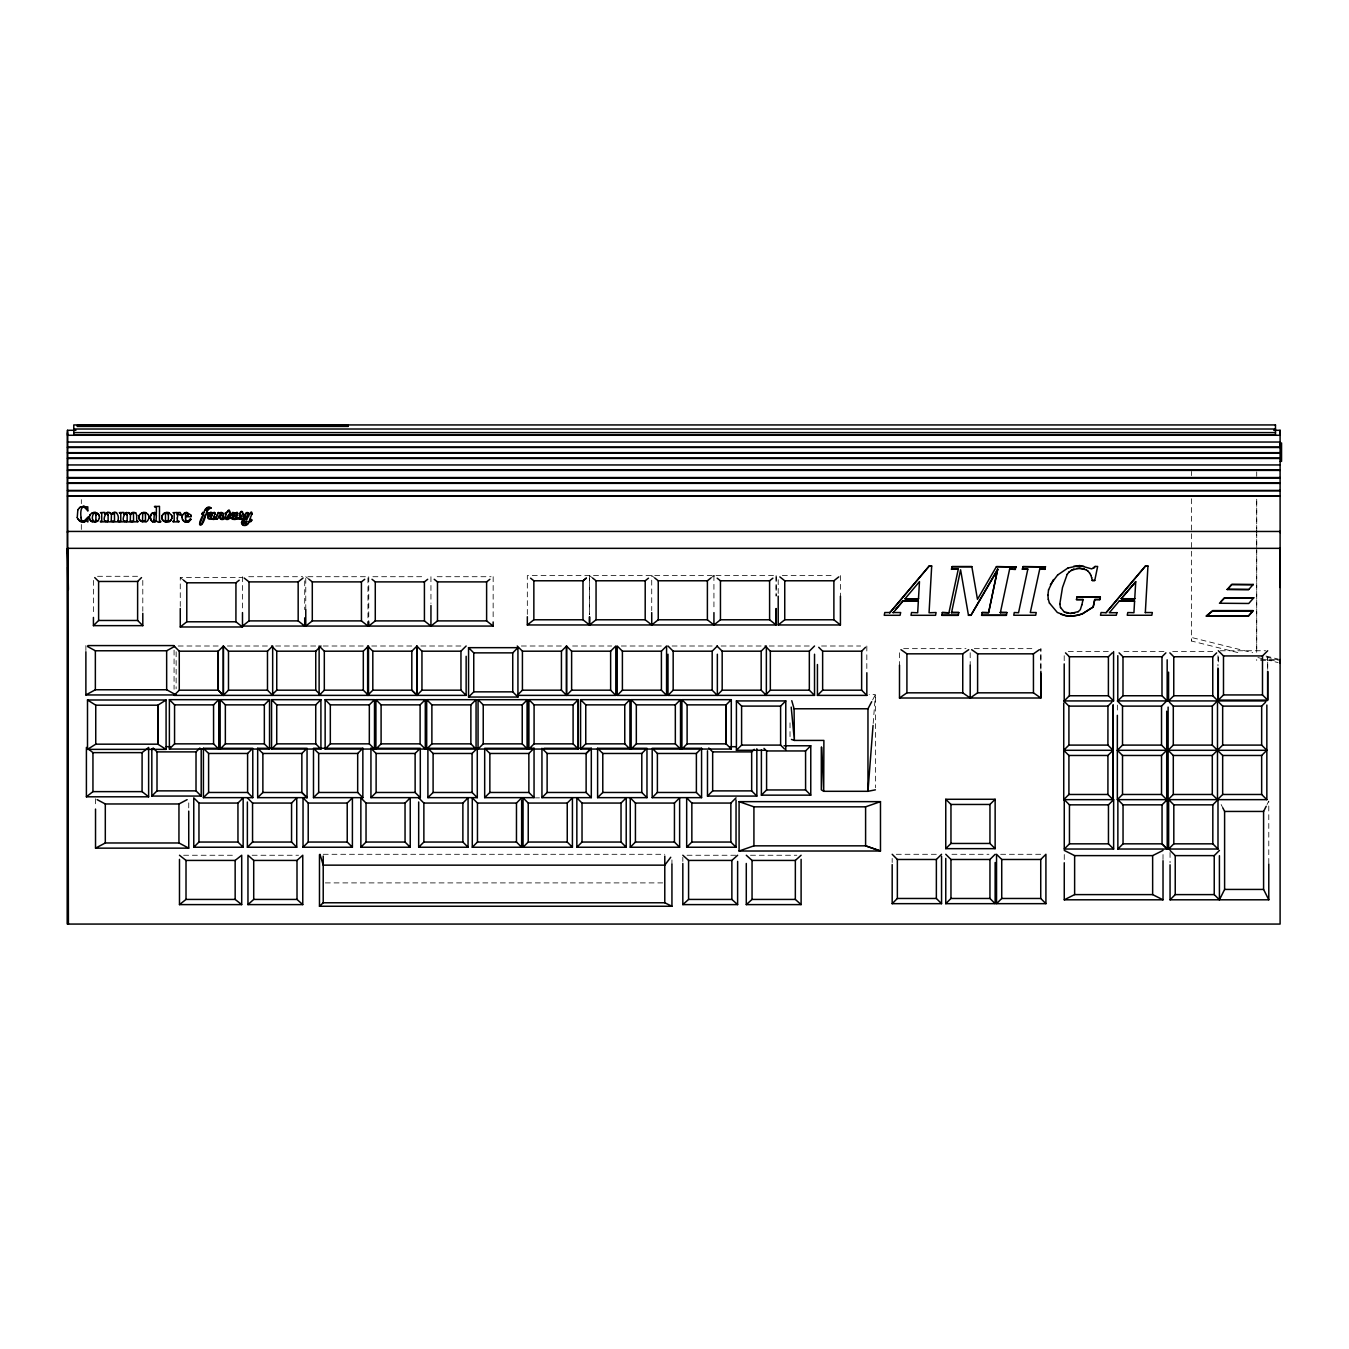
<?xml version="1.0" encoding="UTF-8"?>
<svg xmlns="http://www.w3.org/2000/svg" width="1349" height="1349" viewBox="0 0 1349 1349"><rect width="100%" height="100%" fill="white"/><g stroke="black" fill="none" stroke-linecap="round" stroke-linejoin="round"><path stroke-width="0.75" stroke-dasharray="5 3.75" d="M81.311 529.466L81.311 523.496M81.328 503.615L81.328 499.636M1237.792 652.545L1191.454 641.011L1191.454 637.47L1252.631 652.714M1256.712 660.47L1256.712 659.56M1256.712 651.634L1256.712 534.76M1256.712 532.67L1256.712 499.265M873.191 723.418L875.4 694.617L869.161 694.617M1267.048 804.527L1268.785 801.07L1268.785 864.085M872.618 699.929L875.4 694.617L875.4 787.765M710.653 578.181L713.925 575.585L717.179 578.181M776.113 575.585L776.113 596.157L776.13 575.585L527.324 575.585L527.324 614.672M782.353 575.585L834.188 575.585M97.55 576.293L138.677 576.293M248.722 576.714L302.631 576.714M305.768 609.613L305.768 576.714L367.957 576.714L367.973 621.956M372.897 576.714L424.716 576.714M437.16 576.714L491.07 576.714M180.26 606.409L180.26 577.608L242.466 577.608M178.186 646.002L219.331 646.002M227.408 646.002L268.552 646.002M275.668 646.002L316.813 646.002M323.237 646.002L364.382 646.002M371.751 646.002L412.895 646.002M420.888 646.002L462.016 646.002M521.355 646.002L562.499 646.002M572.617 646.002L611.687 646.002M621.333 646.002L662.46 646.002M672.106 646.002L713.25 646.002M721.108 646.002L762.236 646.002M769.25 646.002L810.395 646.002M821.558 646.002L860.645 646.002M903.645 648.65L966.019 648.65M974.332 648.65L1034.632 648.65M1220.373 650.758L1265.615 650.758M1068.324 651.567L1109.451 651.567M1123.97 651.567L1167.172 651.567M1172.686 651.567L1213.83 651.567M1260.624 659.56L1278.161 659.56M1260.624 660.47L1278.161 660.47M535.401 797.866L539.516 797.866M323.22 854.288L664.787 854.288M896.292 854.288L937.42 854.288M951.939 854.288L988.969 854.288M1000.654 854.288L1041.799 854.288M183.633 855.249L235.468 855.249M252.179 855.249L298.551 855.249M687.046 855.249L737.616 855.249M750.499 855.249L796.871 855.249M325.311 882.904L662.696 882.904M1266.003 656.036L1278.161 659.071M1266.458 657.064L1278.161 659.981M1257.943 657.57L1278.093 662.578M654.99 578.181L651.719 575.585L651.736 610.557M589.53 575.585L589.53 614.672L589.513 575.585L592.784 578.181M305.768 576.714L309.039 579.294M180.26 577.608L183.531 580.205M1221.149 804.527L1222.869 807.984M1256.712 471.863L1256.712 476.315M1256.712 499.181L1256.712 528.589M1256.712 530.697L1256.712 545.401M1256.712 547.492L1256.712 652.545M1218.316 656.912L1218.316 665.141M1217.945 655.681L1217.962 665.968M1191.454 471.425L1191.454 475.624M1191.454 498.742L1191.454 641.011M1170.055 852.484L1170.055 862.77M1163.023 854.541L1162.99 860.713M1117.343 705.038L1117.343 713.267M1064.209 655.681L1064.209 661.853M1064.26 854.541L1064.26 860.713M970.184 652.764L970.201 665.091M899.496 652.764L899.496 665.091M892.178 858.402L892.178 862.517M866.834 646.002L866.817 670.689M840.427 575.585L840.41 596.157M790.025 722.828L790.025 738.948M778.204 579.699L778.204 596.157M713.925 575.585L713.941 610.557M682.83 857.306L682.83 861.421M671.937 859.886L671.937 864.102M493.161 576.714L493.144 619.899M430.938 576.714L430.955 603.441M368.749 576.714L368.749 621.956M304.722 580.829L304.705 609.613M242.5 576.714L242.483 610.524M188.759 802.891L188.725 809.063M176.146 651.752L176.129 688.783M174.072 650.117L174.072 689.204M142.792 580.407L142.809 611.266M95.526 798.777L95.526 807.006M93.435 580.407L93.435 615.38M85.881 645.581L85.881 651.752M1267.689 669.256L1267.689 656.912L1267.672 669.256M1040.872 669.205L1040.872 648.65L1040.855 669.205"/><path stroke-width="1.5" d="M67.501 432.793L67.501 553.039M1280.1 663.084L1280.1 659.56M1280.1 587.439L1280.1 548.352L67.467 548.335L67.467 924.065L1280.1 924.065L1280.1 430.297L1273.793 430.297M1280.1 446.654L1280.1 443.13L1281.55 442.961L1281.55 461.341L1280.1 461.341M1280.1 430.297L1280.1 435.272L67.501 435.272L67.501 430.297L75.915 430.297M165.489 514.104L165.489 520.326M95.88 520.174L95.914 514.998M145.439 520.191L145.456 514.998M168.389 520.191L168.406 514.998M153.887 514.34L154.359 513.126L153.887 520.208M83.891 521.237L88.107 517.156L87.87 521.979L86.285 520.832L84.7 521.81M929.208 566.024L889.8 612.766L929.208 566.024L931.687 566.024L929.056 612.766L936.088 612.53L935.565 615.296L910.98 615.296L911.536 612.53L917.674 612.766L918.349 601.081L902.903 601.081L895.551 609.664M1145.318 612.53L1152.333 612.53L1151.827 615.245L1127.241 615.245L1127.798 612.53L1133.936 612.716L1134.593 601.081L1119.164 601.081L1109.35 612.716L1116.921 612.716M1145.318 612.716L1147.948 566.024L1145.47 566.024L1106.062 612.716L1101.054 612.53L1100.497 615.245L1116.298 615.245L1116.921 612.53M918.484 598.787L919.478 581.621L905.027 598.787L918.484 598.787L905.027 598.787M1134.745 598.737L1135.723 581.621L1121.272 598.737L1134.745 598.737L1121.272 598.737M177.309 518.033C178.456 510.799 177.866 515.031 180.8 515.251M150.295 517.19L151.442 513.699M185.521 515.082L186.229 513.075M873.039 725.475L867.963 791.307L823.699 791.307L821.322 789.839L821.322 747.093M111.427 515.234L111.242 521.203L112.591 521.203M130.465 515.234L130.28 521.203L131.629 521.203M230.241 516.869L230.308 515.622M99.404 518.269L99.404 516.262M148.963 518.286L148.963 516.262M171.913 518.286L171.913 516.262M89.456 516.279L89.456 518.252M138.998 516.279L138.998 518.269M161.964 516.279L161.964 518.269M1059.808 604.116L1062.472 587.591L1067.228 574.236M1047.92 595.381L1048.544 589.749M241.555 522.822L242.618 520.124L246.058 519.23M244.557 516.616L244.607 518.32C250.965 520.697 243.242 518.083 241.673 521.996M1081.915 604.622L1080.313 609.664L1078.104 611.805M232.281 516.6L233.495 514.525L234.777 515.402M242.027 516.127C237.694 516.971 237.761 520.529 243.309 518.151M210.899 507.831L207.628 510.124M201.827 513.851C204.374 508.961 202.687 516.869 201.895 513.733M244.118 516.33L243.309 518.606C231.539 519.652 243.899 518.269 241.42 515.065C237.188 519.888 240.695 507.899 242.55 512.283M243.916 517.78L243.933 515.335M958.802 612.53L951.517 612.53L958.802 612.53L958.296 615.313L941.787 615.313L942.31 612.53L948.92 612.783L942.31 612.53M1006.91 612.53L1000.334 612.53L1006.91 612.53L1006.405 615.313L981.6 615.313L982.106 612.53L988.615 612.53L997.687 569.126L970.943 615.313L968.464 615.313L960.589 569.801L951.517 612.783M1039.725 569.126L1044.851 569.295L1039.725 569.126L1030.299 612.53L1036.217 612.53L1035.712 615.245L1013.757 615.245L1014.263 612.53L1018.546 612.716L1027.837 569.126L1022.424 569.126L1027.837 569.126M1076.468 599.597L1083.045 599.597L1076.468 599.597L1076.974 596.933L1100.346 596.933L1099.84 599.597L1094.747 599.597L1093.179 607.084L1082.522 613.795A33.067 32.646 0 0 1 1065.423 615.65L1057.312 612.446L1049.455 603.054M1099.84 599.597L1100.346 596.933M208.724 513.143C203.935 510.141 212.687 514.964 205.722 514.593C203.008 529.095 194.914 528.454 203.53 514.154M229.397 517.763C229.701 520.107 224.642 520.107 224.946 517.763M251.808 520.006L250.341 521.119M238.2 517.763C237.34 520.292 229.988 520.276 230.241 516.431M224.558 517.763C224.845 520.124 219.718 520.174 220.022 517.763M1091.645 577.541L1092.201 580.492L1094.747 580.492L1097.648 566.445L1095.118 566.445L1091.763 568.907L1079.605 565.518L1068.172 567.963M1093.179 607.084L1094.747 599.462L1099.84 599.462M982.106 612.53L988.615 612.783L997.687 569.126M1000.334 612.783L1009.625 569.126L1015.359 569.379L1009.625 569.126M948.92 612.783L958.296 569.126L951.517 569.126L958.296 569.126M893.089 612.53L900.677 612.53L900.053 615.296L884.236 615.296L884.792 612.53L889.8 612.53M223.546 513.8L222.416 517.443L224.49 517.881M1081.915 604.774L1083.045 599.462M224.946 518.201L225.266 516.667M951.517 569.379L952.074 566.631L971.836 566.631L977.469 599.344L996.422 566.631L1015.915 566.884L996.422 566.631M1015.359 569.379L1015.915 566.631M1022.424 569.295L1022.98 566.631L1045.441 566.816L1022.98 566.631M244.152 521.439L243.714 523.21M1044.851 569.295L1045.441 566.631M95.88 520.09L94.986 521.49L93.452 521.136M145.439 520.09L144.528 521.507L142.994 521.136M165.944 521.136L167.478 521.405L168.389 520.09M215.081 513.109L214.845 514.357M215.941 518.1C217.088 523.378 222.349 507.629 220.275 517.325M237.643 513.109L236.159 517.443L238.132 517.864M212.215 515.402C209.196 508.792 209.567 524.761 212.113 514.07M234.777 514.964C231.573 511.237 232.753 522.704 234.895 514.475M229.549 512.03L229.229 510.445L227.526 511.575M221.034 515.436L221.169 514.509M220.275 516.869L220.393 518.556M248.064 513.126C244.253 528.184 252.196 504.88 251.858 514.374M247.828 514.374C248.772 510.074 244.051 513.8 244.827 516.262M207.763 516.06L210.056 512.924L215.031 513.227M230.308 516.06L232.618 512.468L237.576 513.227M165.489 514.205L166.365 513.008L168.237 513.784M99.404 518.185L98.106 520.731M148.963 518.185L147.648 520.748M171.913 518.185L170.615 520.748M89.456 516.363L89.725 515.385M138.998 516.38L139.267 515.385M161.964 516.38L162.217 515.385M190.9 519.517L190.462 518.623L188.253 521.169L186.044 520.866M246.901 517.409L246.985 515.993M244.557 517.055L245.771 513.48M1048.544 589.901L1053.468 579.53M156.029 520.394L156.366 515.807M249.818 513.935L250.796 512.772L252.094 513.564M127.16 515.082C125.794 509.753 121.545 519.23 123.889 521.203L125.238 521.203M212.063 518.303C212.923 521.641 218.285 516.937 213.597 517.443L214.946 513.682M222.416 517.443C227.155 511.372 215.621 511.794 223.411 513.581M226.295 514.154L225.283 513.362L227.054 512.266L225.283 512.924L226.295 514.154L225.098 517.493M227.054 512.704C229.853 504.981 231.59 516.701 227.323 517.443L229.33 517.881M236.159 517.443L237.508 513.682M204.289 512.704C203.463 509.517 209.415 504.492 210.899 508.286M199.804 523.732L203.53 514.593M208.404 513.851L205.722 514.154L201.557 524.255L199.568 524.103M216.042 517.409L218.251 512.468L219.904 512.856M216.042 517.864L218.251 512.924L219.904 513.294M227.323 517.443C226.733 515.605 232.652 511.979 229.229 512.704M251.74 520.124L249.7 519.685L251.959 513.699M206.498 512.266L207.308 510.276M206.498 512.704L208.016 509.281M77.837 509.72L77.247 517.594M150.582 515.318L152.673 512.687M248.941 521.119C249.396 525.891 241.37 527.526 241.555 522.367M190.9 519.432L188.978 521.675L185.808 521.996A4.232 4.216 0 0 1 183.346 520.596L182.773 519.82M239.515 514.711L241.134 511.743L242.483 511.996M208.336 514.138L208.269 518.657L212.063 518.758M230.527 515.301L232.618 512.924L235.603 513.362M1170.055 864.827L1170.055 899.8L1175.232 894.606L1214.235 894.606L1219.429 899.8L1224.605 889.429L1224.605 811.44L1222.869 807.984M1170.055 899.8L1268.785 899.8L1263.591 889.429L1263.591 811.44L1266.205 806.247M219.094 515.807L221.169 514.964M875.4 789.839L867.963 791.307L867.963 708.781L871.69 701.699M89.725 515.47L90.147 514.576M139.267 515.487L139.706 514.576M162.217 515.487L164.882 512.704M205.385 510.006L207.628 507.662L210.832 507.949M246.867 521.119L245.248 523.665L243.646 522.367M245.872 513.682L247.997 513.227M970.943 615.313L997.838 569.514M209.888 515.824L210.933 514.525L212.349 514.913M1050.399 584.657L1057.785 574.775M248.031 523.092L244.692 525.267M248.654 516.313L246.766 516.65M77.837 509.821L79.642 507.561L83.284 506.313A4.452 4.452 0 0 1 85.594 506.937L87.786 506.802L87.87 511.069L86.505 509.264M104.851 514.306L107.296 512.468L109.539 512.569M124.563 513.547L123.939 514.407L126.317 512.468M85.661 520.191L88.107 517.257M111.9 513.514L111.225 514.509L110.382 512.873M131.73 512.873L130.263 514.509L130.937 513.514M670.74 857.256L664.787 865.147L323.22 865.147L320.017 854.322M246.294 522.181L243.916 523.075M124.327 514.576L126.25 513.429M90.147 514.66L92.373 512.704M139.706 514.66L141.915 512.704M162.656 514.66L164.022 513.261M1067.228 574.37L1069.167 571.807M171.222 519.905L168.996 521.827M209.736 516.144L211.608 516.465M232.466 517.257L234.17 516.465M238.115 518.235L234.996 519.18M1093.702 568.334L1095.118 566.445M1121.272 598.551L1135.723 581.807M1106.062 612.716L1145.47 566.024M893.089 612.766L902.903 601.081M130.769 514.627L132.691 513.311L133.5 514.121L133.551 521.203L132.236 521.203M1227.253 589.53L1231.789 584.353L1253.288 584.606L1231.789 584.606L1227.253 589.53L1248.752 589.53L1253.288 584.353M1220.727 601.873L1224.504 597.776L1253.794 597.776L1224.504 598.012L1219.462 603.239L1248.752 603.475L1253.794 597.776M1248.263 616.24L1253.17 610.912L1212.734 610.912L1206.31 616.24L1248.263 616.24L1251.956 611.923M93.435 617.42L93.435 625.649L98.612 620.473L98.612 581.47L94.734 577.591M98.612 581.47L137.615 581.47L141.51 577.591M174.072 646.002L179.265 651.196L179.265 690.182L174.072 695.376L466.13 695.376L466.147 656.288M218.251 651.196L223.445 646.002L223.445 695.376L218.251 690.182L218.251 651.196L179.265 651.196M169.384 749.049L174.561 743.855L174.561 704.869L169.384 699.676L218.757 699.676L218.757 749.049L169.384 749.049L169.384 699.676M174.561 704.869L213.564 704.869L218.757 699.676M228.487 690.182L223.293 695.376L223.293 646.002L228.487 651.196L267.473 651.196L272.667 646.002L272.667 695.376L267.473 690.182L228.487 690.182L228.487 651.196M151.83 748.746L151.83 796.062L157.007 790.868L157.007 751.882L153.128 747.987M157.007 751.882L196.01 751.882L199.905 747.987M271.554 695.376L276.747 690.182L276.747 651.196L271.554 646.002M276.747 651.196L315.75 651.196L320.944 646.002M220.157 749.049L225.35 743.855L225.35 704.869L220.157 699.676L269.53 699.676L269.53 749.049L220.157 749.049L220.157 699.676M225.35 704.869L264.337 704.869L269.53 699.676M252.786 750.348L252.803 797.647L203.412 797.647L208.606 792.47L208.606 753.467L203.412 748.29L252.786 748.29L247.592 753.467L208.606 753.467M324.316 690.182L319.123 695.376L319.123 646.002L324.316 651.196L324.316 690.182L363.303 690.182L368.496 695.376L368.496 646.002L363.303 651.196L324.316 651.196M320.91 749.049L271.554 749.049L276.73 743.855L276.73 704.869L271.554 699.676L320.91 699.676L320.927 749.049L315.733 743.855L276.73 743.855M276.73 704.869L315.733 704.869L320.927 699.676M193.767 847.239L198.961 842.046L198.961 803.06L193.767 797.866L193.767 847.239L243.14 847.239L243.157 797.866L237.947 803.06L198.961 803.06M307.049 750.348L307.049 797.647L257.676 797.647L262.87 792.47L262.87 753.467L257.676 748.29L307.049 748.29L301.856 753.467L262.87 753.467M372.813 690.182L367.636 695.376L367.636 646.002L372.813 651.196L372.813 690.182L411.816 690.182L417.01 695.376L417.01 646.002L411.816 651.196L372.813 651.196M325.143 749.049L330.32 743.855L330.32 704.869L325.143 699.676L374.499 699.676L374.499 749.049L325.143 749.049L325.143 699.676M330.32 704.869L369.322 704.869L374.516 699.676M247.373 801.981L247.373 847.239L252.55 842.046L252.55 803.06L247.373 797.866M252.55 803.06L291.553 803.06L296.746 797.866L296.729 847.239L247.373 847.239M313.491 750.348L313.491 797.647L318.668 792.47L318.668 753.467L313.491 748.29L362.847 748.29M318.668 753.467L357.67 753.467L362.864 748.29L362.847 797.647L313.491 797.647M421.95 690.182L416.774 695.376L416.774 646.002L421.95 651.196L421.95 690.182L460.953 690.182L466.147 695.376M421.95 651.196L460.953 651.196L466.147 646.002M375.916 749.049L381.093 743.855L381.093 704.869L375.916 699.676L425.289 699.676L425.289 749.049L375.916 749.049L375.916 699.676M381.093 704.869L420.095 704.869L425.289 699.676M303.036 847.239L308.213 842.046L308.213 803.06L303.036 797.866L303.036 847.239L352.393 847.239L352.409 797.866L347.216 803.06L308.213 803.06M468.558 697.045L473.752 691.852L473.752 652.865L468.558 647.672L517.932 647.672L517.932 697.045L468.558 697.045L468.558 647.672M473.752 652.865L512.738 652.865L517.932 647.672M420.298 750.348L420.315 797.647L370.941 797.647L376.118 792.47L376.118 753.467L370.941 748.29L420.298 748.29L415.121 753.467L376.118 753.467M426.689 749.049L431.882 743.855L431.882 704.869L426.689 699.676L476.062 699.676L476.062 749.049L426.689 749.049L426.689 699.676M431.882 704.869L470.868 704.869L476.062 699.676M360.858 847.239L366.034 842.046L366.034 803.06L360.858 797.866L360.858 847.239L410.231 847.239L410.231 797.866L405.037 803.06L366.034 803.06M517.24 646.002L522.417 651.196L522.417 690.182L517.24 695.376L615.802 695.376L615.802 646.002L610.625 651.196L571.622 651.196L566.445 646.002L566.445 695.376L571.622 690.182L571.622 651.196M522.417 651.196L561.42 651.196L566.614 646.002L566.614 695.376L561.42 690.182L522.417 690.182M427.903 797.647L433.096 792.47L433.096 753.467L427.903 748.29L477.276 748.29L477.293 797.647L427.903 797.647L427.903 748.29M433.096 753.467L472.083 753.467L477.293 748.29M478.052 749.049L483.229 743.855L483.229 704.869L478.052 699.676L527.408 699.676L527.425 749.049L478.052 749.049L478.052 699.676M483.229 704.869L522.232 704.869L527.425 699.676L527.408 749.049L522.232 743.855L483.229 743.855M418.679 801.981L418.679 847.239L423.873 842.046L423.873 803.06L418.679 797.866M423.873 803.06L462.876 803.06L468.069 797.866L468.052 847.239L418.679 847.239M528.909 749.049L534.086 743.855L534.086 704.869L528.909 699.676L578.266 699.676L578.266 749.049L528.909 749.049L528.909 699.676M534.086 704.869L573.089 704.869L578.283 699.676L578.283 749.049L573.089 743.855L534.086 743.855M484.679 797.647L489.856 792.47L489.856 753.467L484.679 748.29L534.052 748.29L534.052 797.647L484.679 797.647L484.679 750.348M489.856 753.467L528.859 753.467L534.052 748.29M617.218 695.376L622.395 690.182L622.395 651.196L617.218 646.002L617.218 695.376L666.575 695.376L666.575 646.002L661.398 651.196L622.395 651.196M472.285 847.239L477.462 842.046L477.462 803.06L472.285 797.866L472.285 847.239L521.641 847.239L521.658 799.923M477.462 803.06L516.465 803.06L521.658 797.866M580.576 749.049L585.753 743.855L585.753 704.869L580.576 699.676L629.932 699.676L629.932 749.049L580.576 749.049L580.576 699.676M585.753 704.869L624.756 704.869L629.949 699.676M541.944 797.647L547.121 792.47L547.121 753.467L541.944 748.29L541.944 797.647L591.3 797.647L591.317 750.348M544.001 748.29L591.3 748.29L586.124 753.467L586.124 792.47L591.317 797.647M591.317 748.29L586.141 753.467L547.121 753.467M667.991 654.231L667.991 695.376L673.168 690.182L673.168 651.196L667.991 646.002M673.168 651.196L712.171 651.196L717.364 646.002M523.058 847.239L528.235 842.046L528.235 803.06L523.058 797.866L523.058 847.239L572.414 847.239L572.431 797.866L567.238 803.06L528.235 803.06M631.147 749.049L636.323 743.855L636.323 704.869L631.147 699.676L680.52 699.676L680.52 749.049L631.147 749.049L631.147 699.676M636.323 704.869L675.326 704.869L680.52 699.676M646.964 750.348L646.98 797.647L597.607 797.647L602.784 792.47L602.784 753.467L597.607 748.29L646.964 748.29L641.787 753.467L602.784 753.467M716.994 695.376L722.17 690.182L722.17 651.196L716.994 646.002M722.17 651.196L761.173 651.196L766.367 646.002L766.35 695.376L761.173 690.182L722.17 690.182M576.849 847.239L582.026 842.046L582.026 803.06L576.849 797.866L576.849 847.239L626.206 847.239L626.223 797.866L621.029 803.06L582.026 803.06M681.919 749.049L687.113 743.855L687.113 704.869L681.919 699.676L731.293 699.676L731.293 749.049L681.919 749.049L681.919 699.676M731.293 699.676L726.099 704.869L687.113 704.869M652.191 750.348L652.191 797.647L657.385 792.47L696.388 792.47L701.581 797.647L701.564 748.29L652.191 748.29L657.385 753.467L657.385 792.47M657.385 753.467L696.388 753.467L701.581 748.29M765.136 695.376L770.33 690.182L770.33 651.196L765.136 646.002M770.33 651.196L809.333 651.196L814.526 646.002M630.253 847.239L635.43 842.046L674.433 842.046L679.626 847.239L679.626 797.866L674.433 803.06L635.43 803.06L630.253 797.866L630.253 847.239L679.609 847.239M765.203 750.28L736.419 750.28L741.596 745.103L741.596 706.1L736.419 700.924L785.776 700.924L785.776 750.28M741.596 706.1L780.599 706.1L785.793 700.924M707.483 750.82L707.483 796.079L712.66 790.885L712.66 751.899L708.781 748.004M712.66 751.899L751.663 751.899L754.26 749.302M817.443 664.517L817.443 695.376L822.637 690.182L822.637 651.196L818.742 647.301M822.637 651.196L861.64 651.196L865.535 647.301M686.675 847.239L691.852 842.046L691.852 803.06L686.675 797.866L686.675 847.239L736.031 847.239L736.048 799.923M691.852 803.06L730.854 803.06L736.048 797.866M761.392 749.892L761.392 795.151L766.586 789.958L766.586 750.955L763.989 748.375M766.586 750.955L805.572 750.955L810.783 745.778L810.766 795.151L761.392 795.151M1065.508 652.865L1069.386 656.744L1069.386 695.747L1064.209 700.924L1064.209 663.91M1112.284 652.865L1108.389 656.744L1069.386 656.744M945.767 848.656L950.961 843.462L950.961 804.459L945.767 799.283L995.14 799.283L995.14 848.656L945.767 848.656L945.767 799.283M950.961 804.459L989.947 804.459L995.14 799.283M892.178 864.574L892.178 903.661L897.355 898.468L897.355 859.482L892.178 854.288M897.355 859.482L936.358 859.482L941.551 854.288M1113.65 799.653L1108.456 804.847L1069.453 804.847L1064.26 799.653L1064.26 849.027L1113.633 849.027L1113.65 799.653L1063.737 799.653L1068.914 794.477L1068.914 755.474L1063.737 750.297L1068.914 745.103L1068.914 706.117L1063.737 700.924L1113.566 700.924L1113.583 651.567M1068.914 706.117L1107.917 706.117L1111.812 702.222M1119.097 652.865L1122.992 656.744L1122.992 695.747L1117.798 700.924L1117.798 655.681M1122.992 656.744L1161.978 656.744L1165.89 652.865M945.767 858.402L945.767 903.661L950.961 898.468L989.947 898.468L995.14 903.661L995.14 862.517M945.767 854.288L950.961 859.482L989.947 859.482L995.14 854.288M1068.914 755.474L1107.917 755.474L1113.11 750.297L1107.917 745.103L1068.914 745.103M1122.52 745.103L1161.523 745.103L1166.716 750.297L1161.523 755.474L1122.52 755.474L1117.343 750.297L1122.52 745.103L1122.52 706.117L1117.343 700.924L1167.172 700.924L1167.172 659.796M1122.52 706.117L1161.523 706.117L1166.716 700.924M1169.87 652.865L1173.765 656.744L1173.765 695.747L1168.571 700.924L1168.571 672.139M1173.765 656.744L1212.751 656.744L1216.663 652.865M996.54 903.661L1001.734 898.468L1001.734 859.482L996.54 854.288L996.54 903.661L1045.913 903.661L1045.913 854.288L1040.737 859.482L1001.734 859.482M1064.26 849.027L1069.453 843.833L1069.453 804.847M1167.239 799.653L1162.045 804.847L1123.043 804.847L1117.866 799.653L1117.866 849.027L1167.222 849.027L1167.222 799.653L1117.343 799.653L1122.52 794.477L1161.523 794.477L1166.716 799.653L1166.716 711.21M1168.116 707.095L1168.116 799.653L1173.293 794.477L1173.293 755.474L1168.116 750.297L1173.293 745.103L1173.293 706.117L1169.414 702.222M1173.293 706.117L1212.296 706.117L1217.489 700.924L1222.666 706.117L1222.666 745.103L1212.296 755.474L1173.293 755.474M1218.316 669.256L1218.316 700.114L1223.492 694.937L1223.492 655.934L1218.316 650.758M1223.492 655.934L1262.495 655.934L1267.689 650.758M1117.866 849.027L1123.043 843.833L1162.045 843.833L1167.239 849.027L1162.045 843.833L1162.045 804.847M1222.666 706.117L1261.652 706.117L1265.564 702.222M1173.293 794.477L1212.296 794.477L1217.489 799.653L1222.666 794.477L1222.666 755.474L1212.296 745.103L1173.293 745.103M1222.666 755.474L1261.652 755.474L1266.846 750.297L1261.652 745.103L1222.666 745.103M1168.639 849.027L1173.815 843.833L1173.815 804.847L1168.639 799.653L1168.639 849.027L1217.995 849.027L1217.995 799.653L1212.818 804.847L1173.815 804.847M1170.055 850.426L1175.232 855.62L1214.235 855.62L1219.429 850.426M213.058 513.362L214.187 512.266L215.081 513.547M235.603 512.907L237.104 512.316L237.643 513.547M208.825 513.446L210.731 512.215L213.058 512.907M319.477 854.591L319.477 906.258L323.22 902.768L664.787 902.768L671.937 906.258L671.937 864.102M155.388 521.81C156.669 519.264 157.209 523.699 160.733 521.911L159.486 521.136M190.664 514.846L186.685 512.35L182.79 514.644A4.755 4.738 0 0 0 182.048 517.223M247.963 904.606L253.713 899.429L296.999 899.429L302.766 904.606L302.766 855.249L296.999 860.426L253.713 860.426L247.963 855.249L247.963 904.606L302.749 904.606M682.83 863.478L682.83 904.606L688.58 899.429L731.866 899.429L737.633 904.606M682.83 855.249L688.58 860.426L731.866 860.426L737.633 855.249M746.284 863.478L746.284 904.606L752.051 899.429L795.337 899.429L801.104 904.606L801.104 859.364M746.284 855.249L752.051 860.426L795.337 860.426L801.104 855.249M85.661 508.135C80.147 503.902 80.451 514.795 81.125 517.578M89.456 518.168L89.709 519.129A5.092 5.076 0 0 0 91.479 521.355L94.413 522.181L98.106 520.647M1253.17 610.591L1212.734 610.591L1206.31 615.903L1248.263 615.903M111.9 513.598C116.739 509.214 119.859 517.038 117.633 521.203L118.948 521.203M155.759 520.68L154.663 521.422L153.887 520.107M1057.785 574.91L1068.172 567.828M180.26 608.466L180.26 626.981L186.786 621.788L235.923 621.788L242.483 626.981L242.483 612.581M183.531 580.205L186.786 582.802L235.923 582.802L239.211 580.205M304.722 626.071L298.163 620.894L249.025 620.894L242.5 626.071L304.705 626.071L304.722 617.842M244.135 578.013L249.025 581.891L298.163 581.891L303.087 578.013M86.403 796.804L92.946 791.627L142.083 791.627L148.626 796.804L148.626 747.447L142.083 752.624L92.946 752.624L86.403 747.447L86.403 796.804L148.609 796.804M305.768 609.613L305.768 626.071L312.293 620.894L361.431 620.894L367.973 626.071L367.973 621.956M309.039 579.294L312.293 581.891L361.431 581.891L364.719 579.294M368.749 621.956L368.749 626.071L375.275 620.894L424.412 620.894L430.955 626.071M372.004 579.294L375.275 581.891L424.412 581.891L427.684 579.294M493.161 621.956L493.144 626.071L486.618 620.894L437.481 620.894L430.938 626.071L430.955 605.499M434.209 579.294L437.481 581.891L486.618 581.891L489.889 579.294M527.324 624.958L533.85 619.781L582.987 619.781L589.53 624.958L596.056 619.781L645.193 619.781L651.736 624.958L658.245 619.781L707.382 619.781L713.941 624.958L720.45 619.781L769.588 619.781L776.13 624.958L776.13 608.5L776.113 624.958L527.324 624.958L527.324 616.729M179.484 859.364L179.484 904.606L186.01 899.429L235.148 899.429L241.707 904.606L241.707 855.249L235.148 860.426L186.01 860.426L179.484 855.249M592.784 578.181L596.056 580.778L645.193 580.778L648.464 578.181M654.99 578.181L658.245 580.778L707.382 580.778L710.67 578.181M717.179 578.181L720.45 580.778L769.588 580.778L772.876 578.181M778.204 596.157L778.204 624.958L784.747 619.781L833.884 619.781L840.427 624.958L840.427 596.157M779.84 576.883L784.747 580.778L833.884 580.778L838.791 576.883M1069.167 571.959L1073.821 568.958M1093.179 606.932L1082.522 613.66A33.067 32.646 0 0 1 1065.423 615.515L1061.123 614.351M178.743 512.519L177.174 515.065L177.124 512.485M899.496 665.091L899.496 698.006L906.916 692.83L962.748 692.83L970.201 698.006L977.603 692.83L1033.435 692.83L1040.872 698.006L1040.872 671.262M900.98 649.678L906.916 653.827L962.748 653.827L968.717 649.678M971.668 649.678L977.603 653.827L1033.435 653.827L1039.388 649.678M112.287 513.986L114.463 514.104L114.513 521.203L113.198 521.203M152.032 513.21L154.713 512.519M79.642 507.646L80.738 506.954M87.5 749.37L95.745 744.176L157.833 744.176L166.096 749.37L166.079 699.996L87.5 699.996L87.5 749.37L166.079 749.37M166.096 699.996L157.833 705.19L95.745 705.19L87.5 699.996M184.071 513.244L185.724 512.519M217.509 518.724L216.076 518.775M85.881 694.954L95.357 689.761L166.652 689.761L176.146 694.954L85.881 694.954L85.881 651.752M87.449 646.458L95.357 650.774L166.652 650.774L174.561 646.458M85.122 520.63L82.576 521.119M189.147 520.613L187.292 521.254M95.526 809.063L95.526 848.15L105.306 842.973L178.945 842.973L188.759 848.15L188.725 811.12M97.162 799.653L105.306 803.97L178.945 803.97L187.123 799.653M97.347 521.287L95.509 521.996M146.029 521.827L146.906 521.287M169.856 521.287L166.922 522.181L163.988 521.27A5.092 5.076 0 0 1 162.217 519.146L161.964 518.168M1064.26 862.77L1064.26 899.8L1074.63 894.606L1152.636 894.606L1163.023 899.8L1163.023 860.713M1064.26 850.426L1074.63 855.62L1152.636 855.62L1163.023 850.426M215.267 518.589L212.451 519.18M1071.342 570.29L1079.689 567.996L1086.35 569.936M112.692 512.957L114.581 512.435M131.73 512.957L132.624 512.485M188.978 521.608L186.837 522.097M1078.104 611.653L1070.684 613.508L1064.176 611.772M739.083 851.017L753.922 845.84L865.636 845.84L880.475 851.017L880.475 801.643L739.083 801.643L739.083 851.017L880.475 851.017L865.603 845.84L865.603 806.837L880.475 801.643M240.797 515.672L239.329 515.369M154.359 513.227L156.248 514.66M92.373 512.789L95.492 512.435L98.713 514.627M141.915 512.805L145.051 512.536M164.882 512.805L168.001 512.536M146.029 521.726L141.038 521.27A5.092 5.076 0 0 1 139.267 519.146L138.998 518.168M84.7 521.709L80.67 521.591L77.837 518.825M211.422 518.741L208.943 518.707M233.967 518.741L230.375 517.426M178.743 512.569L180.142 512.485L181.154 514.239M103.688 512.569L104.851 512.435L104.902 514.391M122.725 512.586L123.889 512.435L123.939 514.407M186.229 513.16L187.241 513.16M132.624 512.569L135.659 512.738L136.671 515.267M107.296 512.553L108.409 512.435M126.317 512.569L129.42 512.957M1070.684 613.357L1074.883 612.935M1073.753 566.226L1083.938 566.327M103.688 512.485L100.433 512.637L101.731 513.345L101.731 521.203L100.433 521.203M122.725 512.485L119.471 512.721M93.334 512.519L95.492 512.519M142.893 512.536L143.955 512.435M165.843 512.536L166.922 512.435M82.93 522.012L83.84 521.945M1076.603 568.384L1084.36 568.941M73.79 429.016L1275.479 429.016M73.79 432.607L1275.479 432.607M67.501 442.034L1280.1 442.034M67.501 447.143L1280.1 447.126M67.501 447.48L1280.1 447.48M67.501 452.674L1280.1 452.674M67.501 453.011L1280.1 453.011M67.501 458.12L1280.1 458.12M67.501 458.458L1280.1 458.458M67.501 464.95L1280.1 464.95M67.501 470.025L1280.1 470.025M67.501 470.396L1280.1 470.396M67.501 477.546L1280.1 477.546M67.501 477.934L1280.1 477.917M67.501 482.993L1280.1 482.993M67.501 483.364L1280.1 483.364M67.501 490.429L1280.1 490.429M67.501 490.783L1280.1 490.783M67.501 495.876L1280.1 495.876M67.501 496.23L1280.1 496.23M156.164 506.516L154.528 506.516L156.366 507.224L156.366 513.615L155.304 512.637M154.528 506.634L159.486 506.313L159.486 521.237L160.733 521.237M121.09 512.637L119.471 512.637L120.769 513.345L120.769 521.203L119.471 521.203M177.124 512.536L173.009 512.687L174.19 513.345L174.19 521.169L173.009 521.169M185.521 516.751L191.153 516.751L190.968 515.655M222.416 516.987L224.558 518.218L220.798 518.809M227.323 516.987L229.397 518.218L225.047 518.218M236.159 516.987L238.2 518.201M101.731 521.119L100.433 521.894L106.2 521.81L104.851 521.119M108.122 521.119L106.807 521.894L112.591 521.81L111.242 521.119M114.513 521.119L113.198 521.894L118.948 521.81L117.633 521.119M120.769 521.119L119.471 521.894L125.238 521.81L123.889 521.119M127.16 521.119L125.845 521.894L131.629 521.894L130.28 521.119M133.551 521.119L132.236 521.894L137.986 521.81L136.671 521.119M174.19 521.119L173.009 521.861L179.012 521.861L177.309 521.119M106.2 521.203L104.851 521.203C102.541 519.23 106.638 509.838 108.122 515.065M106.807 521.203L108.122 521.203L108.122 514.981M125.845 521.203L127.16 521.203L127.16 514.981M137.986 521.203L136.671 521.203L136.671 515.166M179.012 521.169L177.309 521.169L177.309 517.965M246.867 521.574L243.781 521.827M248.941 521.574C252.482 523.227 252.212 517.426 249.7 519.685M929.208 566.243L931.687 566.024M1145.47 566.209L1147.948 566.024M530.579 578.181L533.85 580.778L582.987 580.778L586.275 578.181L582.987 580.778L582.987 619.781M1227.253 589.277L1248.752 589.53M1100.346 597.067L1076.974 596.933M902.903 601.317L918.349 601.081M970.943 615.06L968.464 615.313M98.612 620.473L137.615 620.473L142.809 625.649L142.792 613.323M778.204 624.958L840.41 624.958M93.435 625.649L142.792 625.649M305.768 626.071L367.957 626.071M368.749 626.071L493.144 626.071M180.26 626.981L242.466 626.981M87.972 645.581L174.021 645.581M179.265 690.182L218.251 690.182M276.747 690.182L315.75 690.182L320.944 695.376M571.622 690.182L610.625 690.182L615.818 695.376M622.395 690.182L661.398 690.182L666.591 695.376M673.168 690.182L712.171 690.182L717.364 695.376L717.348 654.231M770.33 690.182L809.333 690.182L814.526 695.376L814.526 654.231M822.637 690.182L861.64 690.182L866.834 695.376L866.834 672.746M473.752 691.852L512.738 691.852L517.932 697.045M1223.492 694.937L1262.495 694.937L1267.689 700.114L1267.689 671.313L1267.672 700.114L1218.316 700.114M667.991 695.376L814.509 695.376M817.443 695.376L866.817 695.376M1069.386 695.747L1108.389 695.747L1113.583 700.924M1122.992 695.747L1161.978 695.747L1167.172 700.924M1173.765 695.747L1212.751 695.747L1217.962 700.924L1217.945 668.025M899.496 698.006L1040.855 698.006L1040.855 673.32M1168.116 700.924L1266.846 700.924M791.762 700.687L794.089 708.781L867.963 708.781M174.561 743.855L213.564 743.855L218.757 749.049M225.35 743.855L264.337 743.855L269.53 749.049M330.32 743.855L369.322 743.855L374.516 749.049M381.093 743.855L420.095 743.855L425.289 749.049M431.882 743.855L470.868 743.855L476.062 749.049M585.753 743.855L624.756 743.855L629.949 749.049M636.323 743.855L675.326 743.855L680.52 749.049M687.113 743.855L726.099 743.855L731.293 749.049M741.596 745.103L780.599 745.103L784.494 748.999M784.022 745.778L810.766 745.778M166.231 746.688L170.345 746.688M730.113 746.705L736.284 746.705M1063.737 750.297L1113.11 750.297M1117.343 750.297L1166.7 750.297M1168.116 750.297L1266.846 750.297M766.586 789.958L805.572 789.958L810.783 795.151M157.007 790.868L196.01 790.868L201.203 796.062L201.203 748.746M712.66 790.885L751.663 790.885L756.856 796.079L756.84 748.762M208.606 792.47L247.592 792.47L252.803 797.647M262.87 792.47L301.856 792.47L307.049 797.647L301.856 792.47L301.856 753.467M318.668 792.47L357.67 792.47L362.864 797.647M376.118 792.47L415.121 792.47L420.315 797.647M433.096 792.47L472.083 792.47L477.293 797.647M489.856 792.47L528.859 792.47L534.052 797.647M547.121 792.47L586.124 792.47M602.784 792.47L641.787 792.47L646.98 797.647M1068.914 794.477L1107.917 794.477L1113.11 799.653L1113.11 705.038L1113.11 799.653M1222.666 794.477L1261.652 794.477L1266.846 799.653L1266.846 705.038M151.83 796.062L201.186 796.062M707.483 796.079L756.84 796.079M652.191 797.647L701.564 797.647M1168.116 799.653L1266.846 799.653M739.083 801.643L753.922 806.837L865.636 806.837M1224.605 811.44L1263.591 811.44M198.961 842.046L237.947 842.046L243.157 847.239M252.55 842.046L291.553 842.046L296.746 847.239M308.213 842.046L347.216 842.046L352.409 847.239M366.034 842.046L405.037 842.046L410.231 847.239M423.873 842.046L462.876 842.046L468.069 847.239M477.462 842.046L516.465 842.046L521.658 847.239M528.235 842.046L567.238 842.046L572.431 847.239M582.026 842.046L621.029 842.046L626.223 847.239M691.852 842.046L730.854 842.046L736.048 847.239M950.961 843.462L989.947 843.462L995.14 848.656M1069.453 843.833L1108.456 843.833L1113.65 849.027M1173.815 843.833L1212.818 843.833L1218.012 849.027M95.526 848.15L188.725 848.15M1224.605 889.429L1263.591 889.429M897.355 898.468L936.358 898.468L941.551 903.661L941.551 856.345M1001.734 898.468L1040.737 898.468L1045.93 903.661M1064.26 899.8L1162.99 899.8M892.178 903.661L941.535 903.661M945.767 903.661L995.14 903.661M179.484 904.606L241.69 904.606M682.83 904.606L737.616 904.606L737.633 861.421M746.284 904.606L801.087 904.606M319.477 906.258L671.937 906.258M133.618 512.435L135.659 512.822M246.547 518.876L244.456 517.19M166.922 513.025L167.799 513.21M144.832 513.21L142.69 513.682L142.539 520.326M94.413 513.008L95.29 513.21M1066.03 612.8L1068.206 613.323M168.001 512.435L168.979 512.805M145.051 512.435L146.029 512.805M164.848 521.726L165.826 521.996M141.898 521.726L142.876 521.996M791.475 739.437L794.359 740.416L823.885 740.416L823.699 791.307L821.71 747.329M115.778 512.435L116.621 512.738M80.67 521.49L81.766 521.878M154.713 512.418L155.86 513.109M128.577 512.485L129.976 513.615M109.539 512.485L110.938 513.598M168.979 512.704L171.643 515.47M146.029 512.704L148.255 514.644M96.47 512.704L98.089 513.868M92.339 521.81L91.479 521.355A5.092 5.076 0 0 1 89.709 519.045M243.461 525.048L241.606 522.957M187.241 513.092L187.899 514.036M152.015 521.287L152.639 521.726A2.867 2.85 0 0 0 154.781 521.996M152.639 521.844L151.425 520.647M1086.35 569.801L1088.12 571.335M1064.176 611.906L1060.516 607.472M85.172 507.612L86.505 509.366M78.664 520.039L79.625 520.95M417.01 695.376L411.816 690.182L411.816 651.196M223.445 695.376L218.268 690.182L218.268 651.196M215.587 517.426L213.597 517.443M1088.12 571.2L1089.604 573.106M165.944 521.237L165.489 520.242M142.994 521.237L142.539 520.242M93.452 521.22L92.98 520.242M242.871 513.615L243.933 515.79M243.36 514.745L242.567 513.058M186.044 520.95L185.606 519.635M151.425 520.748L150.38 518.1M208.269 518.201L207.679 516.431M1089.604 572.971L1090.785 575.23M148.255 514.542L148.963 516.363M98.713 514.542L99.404 516.347M182.368 518.994L182.773 519.888M81.682 520.596L81.26 519.028M77.247 517.51L77.837 518.927M150.936 519.989L150.295 517.089M1090.785 575.079L1091.645 577.692M190.664 514.762L190.968 515.723M129.976 513.514L130.263 514.509M1048.308 599.276L1049.455 603.188M171.643 515.369L171.913 516.363M182.368 519.061L182.031 517.156A4.755 4.738 0 0 1 182.79 514.576M1059.808 603.981L1060.516 607.623M242.466 512.502L242.567 513.497M168.237 513.699L168.406 515.099M145.287 513.699L145.456 515.099M95.914 515.082C94.413 509.248 90.855 517.611 92.98 520.309M156.248 514.559L156.366 515.908M1047.92 595.229L1048.308 599.428M791.205 707.112L794.359 740.416L794.089 708.781M187.899 513.952L187.983 515.048M81.125 517.476L81.26 519.112M185.521 518.168L185.606 519.719M67.652 567.187L68.411 923.981L67.467 924.065L67.501 430.297M68.411 589.564L67.467 548.335L67.821 586.039M1280.1 532.602L1280.1 531.472L67.467 531.439L67.467 532.568M1268.785 864.085L1268.785 899.8M1262.495 655.934L1262.495 694.937M1261.669 706.117L1261.652 745.103M1261.652 755.474L1261.669 794.477M1219.412 855.688L1219.429 899.8M1217.489 702.981L1217.489 799.653M1214.235 855.62L1214.235 894.606M1212.751 656.744L1212.768 695.747M1212.835 804.847L1212.818 843.833M1212.296 706.117L1212.296 745.103M1212.296 755.474L1212.296 794.477M1175.232 855.62L1175.232 894.606M1161.978 656.744L1161.995 695.747M1161.523 706.117L1161.523 745.103M1161.523 755.474L1161.523 794.477M1152.636 855.62L1152.653 894.606M1134.593 601.081L1119.164 601.081M1123.043 804.847L1123.043 843.833M1122.52 755.474L1122.52 794.477M1117.343 715.324L1117.343 799.653M1108.406 656.744L1108.389 695.747M1108.456 804.847L1108.456 843.833M1107.934 706.117L1107.917 745.103M1107.934 755.474L1107.917 794.477M1094.747 580.492L1092.201 580.492M1074.63 855.62L1074.63 894.606M1063.737 702.981L1063.737 799.653M1040.737 859.482L1040.737 898.468M1033.435 653.827L1033.452 692.83M1006.405 615.313L981.6 615.313M989.964 804.459L989.947 843.462M989.964 859.482L989.947 898.468M977.603 653.827L977.603 692.83M971.836 566.631L952.074 566.631M970.201 665.091L970.184 698.006M962.764 653.827L962.748 692.83M958.296 615.313L941.787 615.313M950.961 859.482L950.961 898.468M936.375 859.482L936.358 898.468M906.916 653.827L906.916 692.83M861.64 651.196L861.64 690.182M833.884 580.778L833.884 619.781M809.333 651.196L809.333 690.182M805.572 750.955L805.589 789.958M795.354 860.426L795.337 899.429M784.747 580.778L784.747 619.781M780.599 706.1L780.616 745.103M769.588 580.778L769.605 619.781M761.173 651.196L761.19 690.182M753.922 806.837L753.922 845.84M752.051 860.426L752.051 899.429M751.663 751.899L751.68 790.885M736.419 700.924L736.419 750.28M731.883 860.426L731.866 899.429M730.854 803.06L730.854 842.046M720.45 580.778L720.45 619.781M713.941 612.615L713.925 624.958M712.188 651.196L712.171 690.182M707.399 580.778L707.382 619.781M696.388 753.467L696.388 792.47M688.58 860.426L688.58 899.429M675.326 704.869L675.343 743.855M674.449 803.06L674.433 842.046M664.787 856.092L664.787 902.768M661.398 651.196L661.415 690.182M658.245 580.778L658.245 619.781M651.719 612.615L651.736 624.958M645.21 580.778L645.193 619.781M641.804 753.467L641.787 792.47M635.43 803.06L635.43 842.046M624.756 704.869L624.772 743.855M621.029 803.06L621.029 842.046M610.625 651.196L610.642 690.182M597.607 748.29L597.607 797.647M596.056 580.778L596.056 619.781M573.089 704.869L573.106 743.855M567.238 803.06L567.255 842.046M561.437 651.196L561.42 690.182M533.85 580.778L533.85 619.781M528.859 753.467L528.875 792.47M522.232 704.869L522.232 743.855M516.482 803.06L516.465 842.046M512.738 652.865L512.755 691.852M486.618 581.891L486.618 620.894M472.083 753.467L472.099 792.47M470.885 704.869L470.868 743.855M462.876 803.06L462.876 842.046M460.953 651.196L460.97 690.182M437.481 581.891L437.481 620.894M424.412 581.891L424.429 620.894M420.112 704.869L420.095 743.855M415.121 753.467L415.138 792.47M405.037 803.06L405.054 842.046M375.275 581.891L375.275 620.894M370.941 748.29L370.941 797.647M369.339 704.869L369.322 743.855M363.319 651.196L363.303 690.182M361.431 581.891L361.448 620.894M357.687 753.467L357.67 792.47M347.216 803.06L347.233 842.046M323.22 856.092L323.22 902.768M315.75 651.196L315.75 690.182M315.733 704.869L315.733 743.855M312.293 581.891L312.293 620.894M298.163 581.891L298.18 620.894M296.999 860.426L297.016 899.429M291.569 803.06L291.553 842.046M271.554 699.676L271.554 749.049M267.473 651.196L267.49 690.182M264.337 704.869L264.353 743.855M257.676 748.29L257.676 797.647M253.713 860.426L253.713 899.429M249.025 581.891L249.025 620.894M247.592 753.467L247.609 792.47M237.947 803.06L237.964 842.046M235.94 582.802L235.923 621.788M235.148 860.426L235.164 899.429M213.564 704.869L213.58 743.855M203.412 748.29L203.412 797.647M196.027 751.882L196.01 790.868M187.983 514.981L187.983 516.009L185.521 516.009L185.521 514.998M186.786 582.802L186.786 621.788M186.01 860.426L186.01 899.429M185.521 516.684L185.521 518.235M178.962 803.97L178.945 842.973M166.652 650.774L166.669 689.761M142.1 752.624L142.083 791.627M137.632 581.47L137.615 620.473M105.306 803.97L105.306 842.973M95.745 705.19L95.745 744.176M95.357 650.774L95.357 689.761M92.946 752.624L92.946 791.627M141.038 521.27A5.092 5.076 0 0 1 139.267 519.045M163.988 521.27A5.092 5.076 0 0 1 162.217 519.045M83.284 506.398A4.452 4.452 0 0 1 85.594 507.039M185.808 522.063A4.232 4.216 0 0 1 183.346 520.663M1275.479 424.935L73.79 424.935L73.79 434.951L1275.479 434.951L1275.479 424.935M348.227 425.458L77.213 425.458L77.213 426.419L348.227 426.419L348.227 425.458M726.116 743.855L726.116 704.869L726.099 743.855M589.53 624.958L589.53 616.729L589.513 624.958M157.85 744.176L157.85 705.19L157.833 744.176"/></g></svg>
